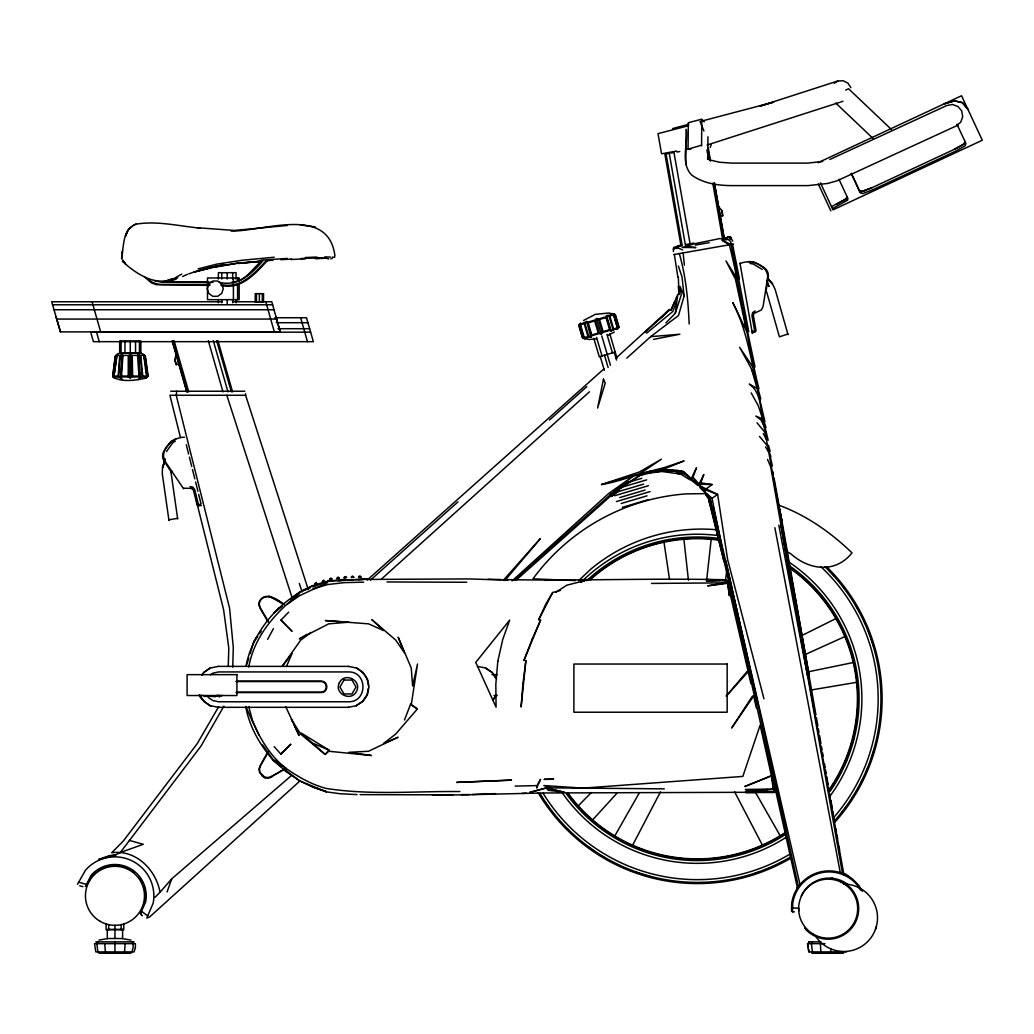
<?xml version="1.0" encoding="UTF-8"?>
<svg xmlns="http://www.w3.org/2000/svg" width="1034" height="1034" viewBox="0 0 1034 1034"><rect width="100%" height="100%" fill="white"/><g stroke="black" fill="none" stroke-linecap="round" stroke-linejoin="round"><path stroke-width="1.5" d="M116.377 356.265L113.947 376.932L118.147 376.932L120.448 378.03L121.43 376.932L128.242 376.932L130.271 378.03L130.271 340.987M316.895 583.473L315.086 584.365L315.021 583.719M315.616 584.107L315.486 582.801M324.857 581.173L322.259 581.522M322.789 581.741L322.724 580.72M323.642 581.392L323.642 580.139M330.88 579.221L331.798 578.51M336.722 578.549L339.178 578.433M338.04 578.562L338.105 577.166M339.423 578.407L339.036 577.631M344.477 577.864L344.412 576.843M346.261 576.843L346.261 577.373M351.65 576.623L351.702 577.437M353.499 576.494L353.447 577.399M358.888 576.326L358.888 576.856M359.806 575.873L360.142 577.243M360.737 576.326L360.737 576.856M688.45 123.55L688.45 125.747L657.999 133.644L661.566 153.808L676.559 151.029M334.951 256.109C328.683 204.771 263.941 231.564 231.009 231.06M691.177 148.922L688.037 149.167L688.347 122.736L701.776 119.156L701.595 145.884M312.914 587.066L327.675 581.186L343.857 579.441M685.749 164.535L686.305 129.353C688.166 144.424 680.049 162.765 691.63 174.992C703.068 183.354 717.609 185.525 731.465 185.603L808.226 185.603L827.588 183.47L837.113 180.808L956.256 125.915L960.728 122.167L962.719 116.7L961.71 110.974L957.975 106.502L952.495 104.512L946.769 105.52L829.875 159.469M707.67 159.456L707.954 136.798M357.014 794.59L340.108 793.75L326.305 791.837L299.007 780.592L283.743 768.676M128.242 376.932L128.268 356.265M232.766 667.176L233.296 647.452L229.574 608.147L176.207 395.272L176.801 391.24M794.396 911.846L792.496 911.833L792.742 903.289A36.72 36.72 0 0 1 858.052 886.086L860.508 890.158M791.721 903.134L791.501 910.889L792.496 911.833M798.675 911.29L798.765 908.136L792.613 908.033M228.268 665.818L228.798 648.163L223.602 609.646L196.55 501.671M121.883 254.545L121.598 258.939C123.796 247.229 122.283 228.604 136.217 224.12C157.491 220.617 179.024 226.175 200.208 228.113L197.093 227.726L234.472 230.44L287.336 225.464M830.793 951.9L830.922 949.031M121.43 376.932L122.917 356.265M711.146 144.631L710.255 147.384M115.136 356.265L112.68 376.932C122.154 382.696 136.152 380.266 146.169 378.03L146.673 376.066L144.165 356.265M836.299 204.383L846.122 198.851L847.027 196.576L846.161 198.929L831.504 206.593M118.147 376.932L119.685 356.265M613.524 314.582L606.531 315.616L605.898 316.843L598.97 318.899L596.618 318.55L594.834 320.126L587.907 322.169L586.705 321.496L590.737 336.27L591.267 336.929L591.913 335.688L598.828 333.646L601.181 333.982L602.977 332.418L609.905 330.363L611.107 331.048L617.531 328.101L617.233 329.239L618.81 327.726M611.107 331.048L606.531 315.616M665.961 322.867L675.267 313.289L677.8 294.315L670.911 310.368L674.814 301.566M706.649 580.203L711.276 538.533M965.071 141.619L964.774 143.287M121.805 255.954L122.361 251.417L121.728 255.876M114.58 372.46L117.243 354.339L119.905 352.956L140.637 352.956L144.954 355.412M767.939 789.524L745.514 791.437L773.264 789.472L773.703 786.137L772.075 775.526M725.312 581.03L726.721 571.518M124.532 951.9L125.179 943.641M292.7 721.978L291.433 719.289L300.467 733.92L325.18 754.458L328.696 751.253L371.426 755.505L348.781 752.338L368.556 751.253L398.064 737.242L383.485 743.485L395.647 734.114L417.387 708.975L411.261 704.787L417.516 663.996L412.618 686.007L411.261 668.08L398.168 637.164L404.462 652.725L395.647 640.02L371.839 619.612L383.485 630.52L368.556 623.851L325.361 620.568L340.974 621.641M766.181 290.476L768.288 276.931A9.319 9.319 0 0 0 763.622 267.367L754.006 262.003L748.551 261.512M267.909 621.68L260.051 608.199L258.771 604.567L259.366 601.271C265.35 591.021 277.073 599.203 283.678 604.063M268.504 621.873L260.413 607.992L259.198 604.528L259.767 601.4C265.919 591.099 277.539 600.34 284.182 604.838M537.085 785.581L536.633 787.998L540.498 779.403L537.085 785.581L515.152 786.124M236.256 692.16L321.264 692.16C327.817 691.862 327.817 681.833 321.264 681.548L236.256 681.548M236.204 692.573L321.471 692.573C328.553 692.302 328.553 681.393 321.471 681.122L236.204 681.122M348.212 666.387L356.497 668.003L363.012 672.384L367.393 678.886L368.996 686.847L367.393 694.809L363.012 701.323L356.174 705.705L362.675 701.323L367.057 694.809L368.401 688.179M246.066 665.831C250.306 643.613 263.063 623.295 279.219 607.759M752.261 332.858L755.634 331.798L755.97 330.273L753.372 315.577L753.851 313.483L761.347 309.98L763.092 306.516L767.693 276.892C767.577 264.678 750.102 258.629 740.06 263.631M248.806 667.059C253.989 636.362 275.832 612.167 299.524 593.555M176.051 354.546L174.72 360.026L176.064 364.705L178.74 363.942M171.605 470.703L171.075 472.732L177.68 518.965M164.858 458.941L162.506 467.937L162.286 473.74L168.956 520.412M580.565 323.306L578.782 325.607L582.388 337.782L585.141 338.738L583.758 337.536L580.074 325.064L580.565 323.306L578.988 324.818M613.834 315.952L617.505 328.334L619.017 326.925L615.411 314.763L612.658 313.806L614.041 315.008L617.737 327.468L617.233 329.239M131.964 951.9L133.115 947.596L133.115 943.641L131.964 941.858M328.696 751.253L329.006 750.128L301.114 733.003L325.18 754.458L329.006 750.128L313.38 743.485M673.393 251.546L673.664 247.41L681.548 245.291L678.343 245.614M165.13 459.212L162.506 467.937L165.001 461.254M246.919 664.242L248.767 658.18M250.15 653.643L253.847 641.519L256.212 637.551M267.78 752.92L260.646 765.561L259.431 769.089L259.935 772.346C268.969 781.265 264.445 778.059 259.547 772.476L259.03 769.038L260.297 765.341L267.987 751.718M675.267 313.289L681.186 295.142L680.062 286.405L684.107 295.931L678.511 315.525L650.632 336.67L626.824 358.113M127.867 230.453L125.541 236.114L127.854 230.259M125.541 236.101L126.691 232.715M145.406 356.265L148.133 376.066L146.169 378.03L146.854 376.26L144.269 356.084L143.299 354.339L143.894 355.412L140.391 355.412L136.682 352.956M729.112 585.231L727.665 583.318L707.683 585.851L726.346 582.84L727.07 580.759L725.661 579.777C652.842 578.045 580.009 580.966 507.203 579.635M167.056 891.967L171.76 878.822L291.769 775.254M601.542 484.545L639.865 473.766L661.372 459.225L639.232 472.047L601.542 484.545C628.943 480.138 655.013 464.382 683.435 471.594L691.371 478.6L692.987 477.23L696.477 467.807L691.371 478.6L701.944 486.911L710.319 499.551L757.483 702.125L798.261 885.944M763.945 698.764L727.652 559.627L717.622 494.433L700.548 487.983L703.521 490.749L712.193 484.558L699.1 484.158L700.703 482.891L703.831 474.464L699.1 484.158L692.987 477.23M130.271 378.03L132.623 376.066L132.262 356.265M404.462 720.026L410.576 704.232L417.387 708.975M676.378 302.303L672.733 311.57L646.547 333.207M183.613 488.836L164.587 460.595C159.727 449.389 173.234 436.762 184.44 437.24M330.014 579.686L329.949 578.51M138.052 379.62L142.77 376.066L140.857 356.265M77.498 884.316L85.434 870.266A38.995 38.995 0 0 1 153.148 903.251L146.776 918.05L149.491 917.08L299.821 781.071M143.881 903.858L144.838 901.674A30.529 30.529 0 0 0 143.648 885.673M141.813 915.439L140.546 913.526L145.652 901.842A31.369 31.369 0 0 0 91.186 875.281L85.357 886.565M286.47 666.374L292.053 653.591L282.179 666.335L300.623 640.253L310.833 632.472M845.528 873.95L849.366 877.103M729.203 237.781L730.094 236.76L730.082 239.138L731.361 238.854L732.757 241.103M552.673 592.495L538.636 619.909L545.784 604.153L552.673 592.495L560.221 590.517M617.737 327.468L611.184 330.208L609.608 329.717L603.119 331.643L600.961 333.232L598.285 333.077L591.797 334.99L590.737 336.27L583.758 337.536M580.074 325.064L586.614 322.337L588.191 322.815L594.679 320.902L596.838 319.299L599.513 319.467L606.002 317.541L607.061 316.275L614.041 315.008M660.442 791.902L632.265 845.902L653.423 853.709M223.887 706.157L200.958 746.147L120.319 852.52L115.472 854.924L98.657 859.474L109.41 855.622L115.472 854.924L115.472 856.01M316.314 583.758L316.404 582.336M330.802 579.454L330.88 578.045M345.266 577.773L345.343 576.52M352.504 577.411L352.581 576.028M218.717 706.623L197.21 743.679L123.343 840.965L111.762 852.727C135.906 849.444 155.888 869.542 160.037 892.213L154.88 897.447M267.638 639.361L273.403 628.685M87.968 882.92L91.819 875.824A30.529 30.529 0 0 1 134.446 872.438M664.332 788.864L583.047 788.128L543.845 785.556L551.807 787.882L583.047 788.128L742.839 776.418L760.158 725.08L774.724 790.687L773.884 792.212L543.238 792.975L461.552 794.9L360.103 794.629M315.616 584.107L315.486 583.318M614.467 836.506L639.206 793.065M832.848 785.853L836.054 780.321M812.427 941.858L811.393 943.641L812.427 951.9M191.872 488.811L193.41 490.116L197.016 504.592L197.946 505.846L201.449 505.445M964.127 143.816L965.032 141.555L964.166 143.907L954.304 149.348L872.308 187.568L861.813 191.639L859.448 190.786L861.761 191.548L872.308 187.568M97.946 941.858L96.795 943.641L97.946 951.9M752.506 696.024L731.658 728.014L753.696 695.972L756.397 708.148M201.94 674.982L203.698 672.384L210.199 668.003L218.445 666.387M202.225 674.982L203.982 672.384L210.199 668.003M492.817 700.018L496.32 694.809M493.102 700.018L496.604 694.809M254.222 641.468L257.724 636.311M259.469 633.726L261.214 631.154M809.299 941.858L808.058 943.641L808.058 947.596M166.474 451.548L172.652 442.875L175.289 441.117M651.549 583.434L726.346 582.84L727.264 581.612L725.726 580.087L706.351 580.862L727.07 580.759M504.863 580.526L540.304 538.688L503.312 580.294M747.065 671.518L726.165 696.153L748.293 671.583M160.037 892.213L171.76 878.822M786.977 551.6A173.182 173.182 0 0 1 790.932 553.901C808.898 569.902 835.175 573.973 852.042 552.854C831.039 532.639 806.61 515.436 779.132 505.303M964.722 143.144L962.486 144.941M592.236 820.35L617.22 792.936M280.951 620.116L291.872 631.154L280.951 620.116L288.654 612.128M577.799 806.326L591.267 792.6M615.721 358.359L669.463 309.386M280.834 754.096L290.735 744.312L280.834 754.096L274.178 746.651M201.01 695.856L201.682 695.21M261.524 261.318C252.27 268.349 245.317 281.92 232.185 281.946M263.114 260.555C251.43 273.92 238.66 286.857 219.428 282.347M266.875 259.973C254.842 272.963 241 289.171 221.095 284.505M268.375 259.612C255.799 272.834 241.762 290.244 221.095 285.423M660.196 318.666L669.825 309.631L645.216 332.043M578.536 580.694L591.06 568.933A173.182 173.182 0 0 1 717.57 529.822M129.03 228.902L132.662 226.149M514.596 580.074L610.008 494.989L632.588 476.545L608.677 493.502L512.063 580.914M381.391 579.143L589.458 391.783M370.508 580.087L457.946 501.891M549.442 420.05L586.808 386.651M367.367 579.958L603.921 368.892M516.095 580.203L610.784 495.881L622.119 486.962M123.86 352.956L120.151 355.412L116.635 355.412L117.243 354.339L115.588 355.412M282.347 606.208L273.687 613.291C288.383 597.988 306.607 585.722 327.662 581.522M290.993 599.125L299.64 592.043M618.694 490.387L611.262 496.475L618.888 490.995M625.906 483.99L628.426 482.012M586.705 321.496L580.268 324.43M146.544 377.177L147.81 376.26L145.083 356.084L143.804 355.166L144.98 364.601M650.58 471.065L640.408 475.317L610.008 494.989L621.744 486.523M724.834 561.475L712.012 498.362L717.622 494.433L701.944 486.911M709.311 500.262L705.925 494.937L710.319 499.551L711.793 508.56L708.82 500.495L724.123 561.863L709.311 500.262L710.319 499.551L703.521 490.749M286.896 604.515L299.356 595.817L327.662 582.53M210.458 674.775L212.823 673.186L218.613 671.932L348.691 671.932C367.665 671.635 367.665 702.073 348.691 701.776L218.613 701.776L212.823 700.522L208.105 697.343M842.141 201.372L846.109 198.838M610.008 494.989L640.227 474.8M834.283 83.25L837.708 81.027L843.137 80.73L847.983 83.185L850.93 87.709M555.878 592.262L566.813 585.192L584.856 580.63L580.501 582.375M755.143 311.001L752.61 312.617L751.951 315.551L754.561 330.234L753.799 331.319L751.951 331.074L739.956 263.037M334.667 257.311L332.341 257.13M306.995 634.333L299.33 638.909L328.696 623.851L348.781 622.184L345.666 621.964M962.499 145.006L954.292 149.323M284.35 768.973L271.968 776.288L268.452 777.594L265.118 777.219M269.745 777.529L284.221 769.516M122.335 261.201C133.386 271.541 154.014 286.922 172.109 278.973L164.742 281.416L170.972 280.24L181.751 274.062M583.525 320.475L595.364 314.323L608.638 313.043L614.803 314.207M607.695 335.481L614.274 332.056M205.339 695.895L215.421 696.722M802.384 635.264L835.394 618.849M300.997 591.383L313.212 585.36M845.683 90.113L848.552 88.769L891.489 129.547M818.088 162.674L961.555 95.748L982.3 140.236L833.029 209.85L820.466 182.915M832.448 208.609L847.583 200.208L847.919 198.502L838.949 179.257M676.094 246.984L678.64 245.808M745.346 789.485L774.337 788.981L774.867 788.141L771.338 771.028L774.337 788.981L773.884 792.212L774.724 790.687M182.579 276.53L187.438 274.307M804.555 654.806L845.709 636.207M629.034 553.345L639.258 548.808M220.41 695.443L216.662 695.52L219.531 696.632L222.362 695.404M206.076 695.52L205.443 695.792L208.622 696.722M787.83 334.021L779.429 336.851L766.659 291.924M771.403 775.784L744.945 786.46L771.403 775.784L773.264 789.472M301.127 591.5L309.967 588.178M687.041 246.57L695.882 247.578L682.143 247.436L694.693 243.714L720.065 238.518M170.972 280.24L177.822 277.797M120.319 852.52L143.287 844.3L129.379 840.409M188.795 273.855L195.633 271.528M134.187 224.792L136.217 224.12M837.708 81.027L760.197 106.05L773.703 102.12L700.044 121.521L703.96 131.021M839.673 102.353L707.153 145.006M840.771 101.991L842.994 101.267M721.15 239.074L729.616 236.915M177.59 518.344L168.865 519.805M864.346 190.747L866.272 190.153M312.811 589.044L327.636 584.546L344.219 582.633L363.632 582.168M584.275 337.95L591.267 336.929M615.204 352.051L599.268 356.769L593.787 338.273M629.021 482.077L641.843 478.29M619.301 487.97L646.664 479.866M617.789 491.77L643.575 484.145M614.623 495.725L648.396 485.721M619.689 497.587L645.151 490.038M616.354 501.58L650.127 491.577M621.266 503.48L647.038 495.842M622.403 507.332L648.189 499.706M688.037 149.167L701.427 145.264M196.99 271.063L206.257 268.426M648.37 545.771L660.778 542.268M170.274 280.834L176.116 279.206M673.922 254.545L733.545 244.037M796.671 888.051L797.447 887.844L724.304 561.798M829.604 878.913L832.512 878.112M204.861 269.176L210.975 267.496L194.03 272.123L212.72 267.535L238.337 263.075L214.025 266.837M546.107 787.973L529.835 792.393L546.107 787.973L564.176 792.251L548.291 790.299L546.107 787.973L564.176 792.251M672.63 128.565L688.45 124.351M330.802 258.797L332.237 258.435M198.063 268.892L216.739 264.135L242.266 260.245L274.178 257.246M639.865 473.766L664.112 467.639L684.056 460.944L662.432 469.643L683.435 471.594L690.402 479.427L697.666 485.295M175.819 438.765L171.024 441.428L164.432 450.242A9.319 9.319 0 0 0 164.057 460.88L171.489 472.396M223.628 264.536L207.808 267.974L214.994 266.656M640.408 475.317C655.621 471.569 672.927 466.903 687.313 475.808M808.394 671.777L854.187 662.329M348.212 707.321L356.497 705.705M653.591 339.359L679.881 334.228L650.632 336.67M192.13 488.384L183.845 488.242M727.703 236.928L730.094 236.76L727.703 236.928L728.363 237.174L722.288 240.379L729.371 244.877C741.417 292.415 746.962 341.285 758.956 388.823M668.171 153.549L666.051 153.924L682.233 245.704M670.82 153.084L673.974 152.528L690.156 244.308M676.869 152.024L679.765 151.507M720.181 216.184L722.934 215.705L722.081 210.91L718.488 206.567M686.033 244.502L693.995 243.093M673.199 249.013L674.233 248.832M695.326 245.11L709.208 242.654M98.941 940.1L107.678 938.562M650.205 472.745L661.527 470.819M811.793 689.872L856.049 682.427M822.715 161.472L807.606 163.113L731.852 163.113L719.509 162.248L709.427 159.869M213.935 266.875L221.082 265.841M653.281 472.551L661.023 471.594M346.661 577.631L343.96 577.773M332.147 579.195L329.484 579.441M216.028 695.908L208.028 695.908M265.673 260.891L273.066 260.167M596.54 338.79L589.16 339.501L582.995 338.338M260.4 261.344L238.208 263.424L259.754 261.486M327.675 581.186L363.154 579.324L358.307 579.583M241.491 262.817L249.388 262.158M252.542 261.886L260.439 261.227M261.072 260.154L287.349 258.435M688.398 538.236L683.81 538.533L688.437 580.203M337.33 580.591L342.164 580.294M355.05 579.505L468.854 578.924L507.862 580.164M280.821 259.702L291.678 259.056M300.984 258.513L316.391 257.97M673.121 470.716L661.153 471.401L680.721 474.063L689.911 479.828M338.958 580.604L353.473 579.841M290.864 259.508L305.25 258.81M754.833 792.445L745.54 792.509L773.962 792.509L774.983 791.824L757.922 792.303M305.288 257.518L317.037 257.065M469.281 794.603L461.371 794.551M472.357 794.487L495.519 793.621M768.172 440.238L766.31 432.6L765.16 432.639L757.043 422.828M522.157 793.362L526.422 793.246M322.841 258.254L314.943 258.422L324.405 258.28L315.861 258.345L319.984 258.332M361.176 577.218L358.423 577.282M351.185 577.45L353.951 577.386M578.911 579.764L591.319 579.505M459.923 791.553C415.461 791.075 370.431 795.366 326.343 788.464C306.917 783.436 290.438 771.791 274.449 760.171M705.964 493.619L685.917 493.89A208.958 208.958 0 0 0 532.962 578.846L575.421 580.578M544.543 580.332L550.579 580.255M432.522 794.862L453.357 794.642M749.999 263.45L753.114 263.98L762.291 269.383M363.089 579.014L369.474 578.975M387 581.961L466.735 582.258M222.349 301.76L51.7 301.76L60.45 331.888L280.214 331.888L271.787 301.76L233.606 301.76M52.579 304.784L272.588 304.784M54.052 309.748L273.907 309.748M274.824 317.735L306.465 317.735L313.367 341.672L93.409 341.672L90.682 332.173L310.627 332.173M56.702 319.067L276.608 319.067M276.233 322.698L307.899 322.698M277.952 328.709L309.618 328.709M130.271 353.163L124.972 353.163L124.972 340.987M131.589 353.163L135.557 353.163L135.557 340.987M113.856 376.066L117.773 376.066M121.585 376.066L127.906 376.066M132.623 376.066L138.957 376.066L140.094 378.03L140.327 377.177L138.323 354.339L137.638 355.412L131.964 355.412L130.271 354.339L128.578 355.412L122.891 355.412L122.219 354.339L120.215 377.177L122.477 379.62M142.77 376.066L146.673 376.066M132.3 376.932L139.099 376.932M142.395 376.932L146.595 376.932M170.713 391.24L244.787 391.24M308.248 589.496L245.614 395.272L169.899 395.272L180.472 437.524M218.148 666.387L348.548 666.387M356.497 668.003C361.978 670.976 368.427 677.8 368.401 685.529M496.604 678.886L492.223 672.384L485.437 668.003L491.938 672.384L495.441 677.593M491.977 674.646L497.225 674.646M493.993 695.533L497.225 695.533M203.698 701.323C222.103 713.059 199.071 700.315 199.303 694.809M218.148 707.321L348.548 707.321M95.813 941.858L134.097 941.858M808.769 941.858L820.854 941.858M824.938 943.641L807.489 943.641L808.769 951.9L846.549 951.9M98.941 953.27L130.969 953.27M811.845 953.27L843.473 953.27M164.988 281.855L208.183 281.92M213.03 282.347L161.821 282.282L154.428 280.666M209.85 284.492L161.692 284.44A19.362 17.759 0.1 0 1 148.146 279.335M209.837 285.41L156.276 284.699L151.3 282.812L144.527 276.918M488.022 579.286L500.805 579.518M324.624 256.897L330.544 257.091M86.274 884.367L78.907 882.26M705.951 579.441L727.005 580.475L728.285 582.711M300.351 224.96L315.357 226.937M706.713 538.223L709.751 538.43M860.689 191.419L861.761 191.536M324.624 258.009L328.825 258.888M700.703 482.891L712.193 484.558M189.933 486.639L192.906 487.092L194.689 489.509L198.295 503.985L199.42 504.67L201.01 503.687L198.683 494.381M122.232 938.562L130.969 940.1M676.158 473.184L680.721 474.063M840.151 881.149L849.754 887.069A30.529 30.529 0 0 1 849.754 930.238A30.529 30.529 0 0 1 806.572 930.238L804.969 927.834L806.585 930.238M477.475 666.387L485.721 668.003M210.199 705.705L218.445 707.321M680.915 245.161L675.784 248.548L678.407 248.095L682.621 249.918M656.551 854.381L662.794 855.713M79.708 885.776L82.836 886.668M299.007 780.592L312.526 786.926L326.305 791.501M312.526 786.926L326.305 791.837M726.346 582.84L727.665 583.318L750.994 683.784M147.681 915.801L141.516 911.316M766.31 432.6L762.704 418.964L755.802 416.056L760.895 419.869L763.945 425.827L809.183 674.969M218.601 695.792L217.98 695.52L219.531 696.632M859.461 190.812L860.521 191.316M731.245 244.593L722.288 240.379L728.143 239.423L730.715 241.594L737.358 279.077L725.971 260.943L735.445 279.193L746.742 331.565L732.77 302.548C748.487 332.664 751.537 366.734 760.791 398.93M764.889 421.433L757.108 388.474L749.275 384.092C762.614 393.463 759.912 411.816 763.945 425.827M269.008 596.088L283.781 604.334M338.105 577.295L338.402 578.523M607.992 832.409L610.577 834.05M298.968 780.205L285.811 771.454L270.818 757.521M113.999 377.177L112.719 376.26L115.459 356.084L116.739 355.166L113.675 376.26L114.373 378.03L113.947 376.932M599.268 826.218L604.218 829.798M140.34 913.384L142.188 915.71M273.596 760.985L281.209 766.75M704.516 490.038L698.131 484.92L695.443 481.392M410.576 704.232L411.261 704.787M594.576 822.314L598.091 825.235M956.76 124.959L957.665 125.747M956.644 124.765L957.6 125.618M286.418 768.585C266.022 753.256 255.631 729.293 245.95 706.519M701.944 119.776L704.244 121.87M707.346 493.993L712.012 498.362M835.756 103.038L872.89 138.31M699.915 487.466L703.327 490.93M767.525 278.973L772.54 284.053L775.099 289.274L787.998 334.615M812.556 586.304L820.027 594.628M767.577 278.314L772.54 284.053L767.693 278.004M759.434 436.387L767.383 445.77M967.682 108.88L962.344 102.495L954.511 100.828L944.158 103.878L954.55 100.918L962.486 102.805L967.992 109.539M203.633 695.443L204.525 696.632M123.395 262.067L122.826 260.193L125.217 263.58M262.636 745.01L273.816 760.778C260.09 745.424 249.504 727.031 245.704 706.623M122.826 260.193L125.734 264.342M753.308 367.677L739.594 347.282L751.485 368.789L755.415 379.245M199.588 694.809L203.982 701.323M825.197 600.715L828.777 606.079M832.357 611.443L835.033 615.45M862.395 891.282L858.866 885.453L852.662 879.171A37.741 37.741 0 0 0 791.734 903.134M765.548 446.882L768.327 451.612M755.88 793.065L780.618 836.506M751.188 392.92L758.336 405.858L762.704 418.964M734.644 791.902L762.821 845.902A159.223 159.223 0 0 1 758.387 847.815M763.351 433.543L766.31 439.36M293.966 724.666L299.033 735.445L285.772 706.739M956.954 124.235L965.937 143.48L965.084 145.872L955.235 151.352L873.252 189.584L862.731 193.604L860.353 192.712L851.37 173.466M851.24 173.363L860.159 192.492M818.282 183.923L830.845 210.871M258.991 735.096L252.619 720.931L248.703 706.558M163.488 458.114L164.587 460.595M708.897 499.538L710.074 502.188M767.538 459.471L770.705 466.825L842.516 873.678M766.776 281.235L769.025 286.547L766.569 280.705M351.806 577.437L351.65 576.494M337.187 577.631L337.368 578.639M761.451 412.101L766 427.792M299.304 583.486L302.148 591.926M174.836 359.561L176.517 364.575M678.382 266.009L682.026 276.931L684.107 295.931M769.697 453.176L770.847 456.744M226.808 395.272L292.221 598.053M615.023 314.711L618.707 327.183M613.925 315.202L617.531 327.377M609.918 316.391L613.524 328.566M609.142 316.456L612.826 328.928M606.57 317.218L610.267 329.678M606.002 317.541L609.608 329.717M609.724 333.555L617.027 358.216M614.248 352.336L616.523 360.039M606.958 334.37L612.438 352.865M599.513 319.467L603.119 331.643M598.634 319.571L602.331 332.03M596.618 318.55L601.181 333.982M601.762 335.908L610.435 365.196M595.468 320.501L599.164 332.974M594.679 320.902L598.285 333.077M604.476 355.231L608.121 367.561M596.553 337.459L602.034 355.942M600.237 356.484L604.334 370.353M588.191 322.815L591.797 334.99M587.532 322.854L591.228 335.326M584.973 323.616L588.669 336.076M584.288 323.978L587.894 336.153M580.294 324.198L584.43 338.131M579.092 325.361L582.788 337.821M60.45 331.888L56.133 317.18M808.472 949.031L809.299 951.9M217.903 340.664L232.585 391.899M216.662 340.664L231.357 391.899M213.288 340.664L227.984 391.899M208.299 340.664L222.982 391.899M174.061 340.664L188.757 391.899M172.82 340.664L187.516 391.899M172.342 340.664L187.038 391.899M172.2 341.117L186.702 391.718M751.485 368.789L757.108 388.474M300.648 317.735L307.46 341.672M276.065 317.18L280.214 331.888M265.777 301.76L274.346 331.888M92.078 301.76L100.647 331.888M96.55 332.173L99.251 341.672M768.508 445.305L770.123 451.574M679.299 253.601C686.007 276.556 688.075 300.118 689.174 323.952M851.951 653.449L852.701 656.409M186.288 444.736L188.615 454.042M189.39 457.144L191.717 466.45M192.492 469.552L194.819 478.858M195.594 481.96L197.921 491.279M733.985 260.09L738.664 278.934L748.745 331.63M729.952 588.385L730.702 591.435M713.331 507.539L800.187 885.414M727.264 581.612L729.409 595.752L728.337 586.162M741.985 305.056L755.014 366.954M770.472 457.467L772.398 466.011M725.881 560.777L757.483 702.125M779.093 507.668L782.001 521.524L774.027 477.863M776.896 496.475L777.542 499.603M779.132 507.423L782.014 521.498M732.537 244.321L739.413 278.792M778.809 525.104L807.489 675.848M774.867 527.715L840.254 872.631M772.876 471.633L773.458 474.748M780.644 523.889L843.964 874.932M751.951 331.074L752.364 333.452M708.277 148.108L710.513 160.774M714.416 182.928L724.188 238.311L715.502 189.661M707.825 148.185L710.061 160.852M713.964 183.005L723.735 238.389M706.933 149.982L708.6 159.469M712.788 183.212L722.559 238.595M669.244 153.368L685.426 245.148M664.875 154.131L681.057 245.911M782.324 523.062L815.929 714.856M816.485 718.023L817.868 725.946M818.424 729.112L818.98 732.292M819.535 735.458L820.918 743.381M821.474 746.548L822.03 749.715M822.586 752.894L823.142 756.061M824.537 763.984L825.093 767.15M825.649 770.33L826.192 773.497M826.748 776.663L828.144 784.586M828.699 787.766L829.255 790.932M829.811 794.099L830.367 797.266M830.922 800.445L832.305 808.368M832.861 811.535L833.417 814.702M833.973 817.881L834.528 821.048M835.911 828.971L836.467 832.137M837.023 835.304L837.579 838.484M838.975 846.407L839.53 849.573M674.349 254.48L677.877 277.177M782.092 525.285L782.635 528.452M783.165 531.618L783.694 534.785M105.39 951.9L104.744 943.641M663.88 541.389L669.528 579.441M731.141 237.303L731.361 238.854M721.784 210.535L722.456 215.783M145.367 367.742L145.962 372.46M820.854 951.9L820.389 943.641M683.138 252.929L684.392 265.208M678.304 286.289L679.067 294.625L678.33 277.151M137.625 356.265L138.957 376.066M262.326 293.656L262.326 302.109M259.392 293.656L259.392 302.109M256.458 293.656L256.458 302.109M245.614 393.708L245.614 395.272M239.164 281.067L239.164 277.978L207.485 277.978L207.485 299.666L239.164 299.666L239.164 284.169M237.587 277.978L237.587 281.067M237.587 284.169L237.587 299.666M236.036 279.025L236.036 272.705L218.381 272.705L218.381 279.025M236.036 299.589L236.036 302.755M233.413 277.978L233.413 299.666M232.663 272.705L232.663 279.025M232.663 299.589L232.663 302.755M227.209 272.705L227.209 279.025M227.209 299.589L227.209 304.332M221.754 272.705L221.754 279.025M221.754 299.589L221.754 302.755M218.381 299.589L218.381 302.755M139.435 340.987L139.435 353.163L140.857 353.163L140.857 340.987L119.685 340.987L119.685 353.163L121.107 353.163L121.107 340.987M123.796 923.827L123.796 929.721L106.114 929.721L106.114 923.827M121.211 925.301L121.211 929.721M114.955 925.301L114.955 938.523M114.955 941.858L114.955 951.9M108.712 925.301L108.712 929.721M272.2 776.624A8.117 8.117 0 0 1 261.77 775.552M138.595 876.638A30.529 30.529 0 0 1 142.511 882.907M843.822 884.122A33.67 33.67 0 0 1 874.932 930.69A33.67 33.67 0 0 1 816.24 937.127M876.341 926.542A33.67 33.67 0 0 1 875.449 929.346M801.285 896.013A30.516 30.516 0 0 1 848.177 884.833M573.56 801.466A159.223 159.223 0 0 1 566.619 792.548M590.44 578.407A159.223 159.223 0 0 1 592.844 576.3M595.287 574.245A159.223 159.223 0 0 1 599.022 571.259M605.433 566.554A159.223 159.223 0 0 1 621.731 556.589M853.864 737.888A159.223 159.223 0 0 1 852.636 742.515M846.988 759.085A159.223 159.223 0 0 1 843.809 766.388M752.364 850.168A159.223 159.223 0 0 1 744.726 852.766M729.203 856.734A159.223 159.223 0 0 1 722.908 857.884M705.472 859.732A159.223 159.223 0 0 1 699.1 859.926M680.023 858.97A159.223 159.223 0 0 1 676.869 858.595M790.764 568.803A160.089 160.089 0 0 1 828.686 790.273M785.517 832.383A160.089 160.089 0 0 1 567.808 792.884M591.383 578.756A160.089 160.089 0 0 1 718.811 540.149M789.769 567.433A160.632 160.632 0 0 1 829.126 790.583M785.814 832.835A160.632 160.632 0 0 1 567.369 793.194M589.832 579.415A160.632 160.632 0 0 1 718.889 539.606M789.11 565.572A161.782 161.782 0 0 1 830.069 791.243M785.09 834.684A161.782 161.782 0 0 1 566.438 793.879M586.679 580.746A161.782 161.782 0 0 1 719.044 538.468M789.343 562.354A164.561 164.561 0 0 1 829.992 796.128M786.784 836.894A164.561 164.561 0 0 1 562.406 793.026M583.279 580.152A164.561 164.561 0 0 1 718.333 535.573M820.66 566.516A180.86 180.86 0 0 1 833.818 817.429M789.11 854.614A180.86 180.86 0 0 1 543.108 793.285M824.874 566.684A183.638 183.638 0 0 1 834.852 820.453M790.519 857.005A183.638 183.638 0 0 1 539.903 793.362M826.838 566.981A184.789 184.789 0 0 1 834.645 822.431M791.1 858A184.789 184.789 0 0 1 538.094 792.561M881.123 706.804A183.974 183.974 0 0 1 880.852 711.612M873.717 751.033A183.974 183.974 0 0 1 871.274 758.672M867.888 767.706A183.974 183.974 0 0 1 866.027 772.152M862.679 779.429A183.974 183.974 0 0 1 861.244 782.299M853.334 796.283A183.974 183.974 0 0 1 851.615 798.985M846.161 806.921A183.974 183.974 0 0 1 841.288 813.319M782.26 861.981A183.974 183.974 0 0 1 779.403 863.429M769.206 868.133A183.974 183.974 0 0 1 764.746 869.956M758.723 872.218A183.974 183.974 0 0 1 754.174 873.756M714.946 881.912A183.974 183.974 0 0 1 711.741 882.196M703.74 882.648A183.974 183.974 0 0 1 700.535 882.739M673.315 881.188A183.974 183.974 0 0 1 670.135 880.735M651.252 876.897A183.974 183.974 0 0 1 634.385 871.662M603.946 857.302A183.974 183.974 0 0 1 601.193 855.661M594.434 851.305A183.974 183.974 0 0 1 587.881 846.665M569.514 831.116A183.974 183.974 0 0 1 566.089 827.73M553.332 813.306A183.974 183.974 0 0 1 551.355 810.772M548.472 806.921A183.974 183.974 0 0 1 545.706 802.991M543.018 798.985A183.974 183.974 0 0 1 540.446 794.913M828.531 569.837A183.974 183.974 0 0 1 834.037 575.679M842.283 585.515A183.974 183.974 0 0 1 846.161 590.647M855.829 605.407A183.974 183.974 0 0 1 859.758 612.412M864.062 621.033A183.974 183.974 0 0 1 865.393 623.954M868.495 631.347A183.974 183.974 0 0 1 870.201 635.858M871.274 638.896A183.974 183.974 0 0 1 873.717 646.534M879.507 673.186A183.974 183.974 0 0 1 879.921 676.352M880.852 685.956A183.974 183.974 0 0 1 881.123 690.764M128.966 356.084L128.72 376.26L130.271 377.177L131.822 376.26L131.576 356.084L130.271 355.166L128.966 356.084M122.426 356.084L120.978 376.26L120.215 377.177L118.471 376.26L120.306 356.084L121.909 355.166L122.426 356.084M522.933 683.784L521.11 706.985L525.892 660.519L522.933 683.784M497.806 661.321L495.829 684.211L496.074 707.217L475.756 662.38L509.659 620.116L502.718 639.542L497.806 661.321M603.468 379.155L597.6 408.055L605.239 383.162L603.468 379.155M339.307 682.841C333.814 693.762 351.495 702.28 356.614 691.164C362.107 680.243 344.425 671.725 339.307 682.841M135.389 947.596L134.097 951.9L95.813 951.9L94.521 943.641L135.389 943.641L135.389 947.596M208.726 283.949L207.201 288.667L208.726 293.385L212.745 296.306L217.709 296.306L221.728 293.385L223.266 288.667L221.728 283.949L217.709 281.028L212.745 281.028L208.726 283.949M532.239 638.999L523.941 660.506L540.666 619.935L532.239 638.999M138.634 355.166L139.564 376.26L140.327 377.177L142.072 376.26L140.236 356.084L138.634 355.166M343.947 680.049L339.928 687.003L343.947 693.956L351.974 693.956L355.993 687.003L351.974 680.049L343.947 680.049M511.429 780.127L456.757 782.389L511.429 780.127M553.513 779.197L544.323 779.352L553.513 779.197M263.528 293.656L255.243 293.656L255.243 302.109L263.528 302.109L263.528 293.656M727.161 664.035L573.896 664.035L573.896 712.219L727.161 712.219L727.161 664.035M236.915 674.646L187.089 674.646L187.089 695.533L236.915 695.533L236.915 674.646M122.607 929.372L107.303 929.372L107.303 938.523L122.607 938.523L122.607 929.372M100.208 921.372A29.495 29.495 0 0 0 144.463 895.819A29.495 29.495 0 0 0 100.208 870.266A29.495 29.495 0 0 0 100.208 921.372M813.409 934.206A29.495 29.495 0 0 0 857.664 908.653A29.495 29.495 0 0 0 813.409 883.101A29.495 29.495 0 0 0 813.409 934.206"/></g></svg>
